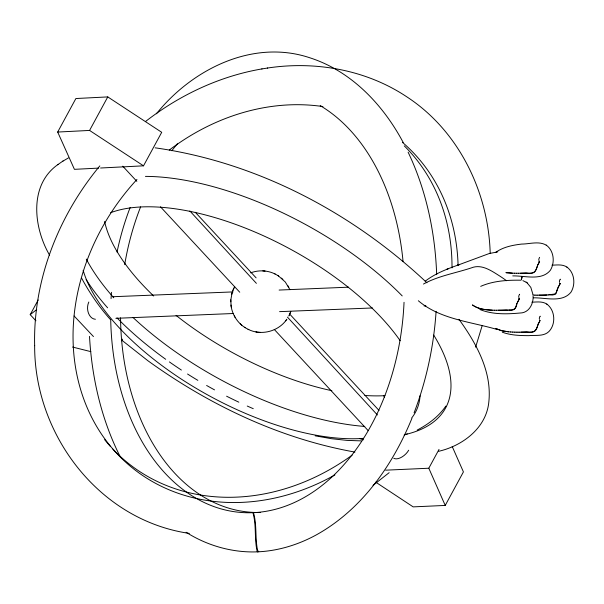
<?xml version="1.0" encoding="UTF-8"?>
<svg xmlns="http://www.w3.org/2000/svg" width="604" height="604" viewBox="0 0 604 604"><rect width="100%" height="100%" fill="white"/><g stroke="black" fill="none" stroke-linecap="round" stroke-linejoin="round"><path stroke-width="0.91" d="M231.075 305.73L230.849 299.788L232.072 292.88M230.788 301.781L230.811 301.109M230.826 300.467L230.849 299.788M436.096 311.317C433.831 345.994 426.484 380.361 414.095 412.834M231.634 294.503L232.593 291.279M482.113 325.828L475.612 347.179M232.374 291.913L233.204 289.709M290.562 312.004L290.781 311.362M232.948 290.335L233.899 288.168M290.207 312.947L289.95 313.574M290.683 311.687L289.256 315.114M411.936 418.293C392.864 465.027 362.022 509.134 317.304 534.336L316.904 534.563C298.889 544.521 278.746 550.84 258.135 551.814M258.784 551.195L258.218 551.829A0.921 0.664 87.4 0 1 257.893 551.678C254.782 539.093 257.191 525.321 253.461 512.653M258.15 551.218L257.576 551.86A0.921 0.664 87.7 0 1 257.259 551.709C254.178 539.115 256.625 525.352 252.925 512.675M233.612 288.78L234.677 286.673M289.543 314.503L288.795 316.02M516.949 303.457C516.367 309.928 512.351 310.698 505.895 310.048A341.154 181.608 -43.2 0 1 500.422 310.199L498.406 310.214M517.341 302.679L517.628 302.143A45.436 24.371 -43.8 0 1 518.617 300.316L519.312 298.444L518.806 298.346L519.508 298.716L518.594 300.294A45.436 24.183 -43.2 0 0 517.583 302.098C515.076 306.726 516.639 311.173 508.81 309.905M98.701 168.101L74.428 169.339L57.682 132.049L75.885 98.528L107.769 96.912L161.713 132.306L143.51 165.828L100.566 168.01M57.682 132.049L89.573 130.434L107.769 96.912M35.938 320.777L30.2 314.676L38.188 299.954M121.676 340.784L122.567 339.146M375.748 482.173L413.174 506.877L445.224 505.427L428.81 468.228L439.017 449.421M445.224 505.427L463.419 471.905L452.23 446.545M286.07 320.279L285.654 320.815M286.673 319.463L286.87 319.191C278.806 331.294 261.691 335.922 248.629 329.565M445.827 406.099C438.715 416.526 428.304 424.295 417.198 430.063M99.819 165.904C58.377 215.862 32.986 280.354 34.654 345.677M156.398 113.801C192.17 69.218 253.023 38.648 310.033 57.848C351.505 71.249 383.2 104.839 403.23 142.536M58.143 164.394C28.569 184.975 33.567 227.632 49.566 255.122M389.157 472.668L373 485.374M30.2 314.676L36.708 309.573M145.602 121.442C179.524 95.107 219.577 76.157 262.03 68.909M425.201 281.2C435.348 273.363 447.534 268.81 459.485 264.544L457.568 265.254L489.119 253.574L497.809 251.86M495.869 252.276C503.351 246.945 512.668 245.156 521.607 244.076C529.716 244.076 539.221 240.686 546.628 245.398M539.614 257.357C540.036 256.821 538.096 259.388 539.032 260.566M519.515 294.367C520.157 293.687 517.998 296.028 518.934 297.576M62.559 161.336L68.456 157.916M57.637 164.741L63.058 160.989M423.457 284.046C438.33 275.907 455.363 273.174 471.346 267.889C481.335 263.827 490.954 270.479 499.063 275.605A75.334 33.613 28.5 0 1 504.725 279.41L506.59 280.747M480.693 286.356C493.219 280.822 507.36 280.014 520.867 280.211M404.144 435.091L407.307 433.883M250.705 272.842C258.338 269.943 267.134 270.237 274.526 273.718M446.711 269.316L448.379 268.697M438.67 451.301C462.626 445.805 486.431 427.919 488.832 401.917C492.124 371.588 476.133 343.027 458.972 319.32M560.218 279.282C560.882 278.633 558.806 280.717 559.568 282.257M540.119 316.292C540.784 315.643 538.715 317.727 539.47 319.267M267.353 68.063C315.19 60.747 366.069 69.702 406.651 96.731C458.693 130.6 488.44 191.944 490.199 253.204M261.766 68.954L267.617 68.018M551.965 265.186C557.024 265.028 562.868 264.046 567.231 267.323M531.867 302.196C536.933 302.038 542.777 301.056 547.141 304.333M549.512 294.812C557.341 296.088 555.771 291.641 558.292 287.013A45.436 24.183 -43.2 0 1 559.296 285.201L560.21 283.623L559.508 283.261M548.145 294.888L555.808 293.899L558.322 287.051A45.436 24.371 -43.8 0 1 559.319 285.231L560.225 283.638L559.523 283.268M548.228 294.978L546.597 294.956A341.154 181.608 -43.2 0 1 541.124 295.107L539.108 295.13M507.526 310.071L505.986 310.139A341.154 182.989 -43.8 0 1 500.512 310.29L496.329 310.207M385.646 470.176L428.81 468.228M279.123 290.056L348.591 287.179M112.623 296.73L233.061 291.913M115.855 318.323L233.514 313.499M279.577 311.641L372.449 307.972M424.046 305.934L425.918 305.858M518.496 273.204L520.61 273.28A341.154 182.989 -43.8 0 0 526.084 273.129C535.031 274.171 535.552 271.815 537.719 265.133A45.436 24.371 -43.8 0 1 538.715 263.306L539.395 261.419L538.904 261.336L539.599 261.706L538.685 263.284A45.436 24.183 -43.2 0 0 537.681 265.088C535.484 271.747 534.88 274.065 525.993 273.031A341.154 181.608 -43.2 0 1 520.52 273.189M519.01 332.14L521.116 332.215A341.154 182.989 -43.8 0 0 526.59 332.064C535.537 333.098 536.065 330.75 538.232 324.061A45.436 24.371 -43.8 0 1 539.221 322.242L539.908 320.346L539.417 320.271L540.112 320.633L539.198 322.211A45.436 24.183 -43.2 0 0 538.194 324.023C535.99 330.682 535.393 333 526.507 331.966A341.154 181.608 -43.2 0 1 521.033 332.117M257.5 551.845C232.412 552.856 207.263 545.669 186.1 532.267M516.42 273.197L518.587 273.295M537.031 295.122L541.214 295.205A341.154 182.989 -43.8 0 0 546.688 295.046M516.933 332.132L519.1 332.23M514.314 273.167L516.511 273.295M534.925 295.084L537.115 295.213M494.223 310.177L496.413 310.305M514.827 332.102L517.024 332.223M514.404 273.257L506.024 272.638M532.811 295.024L535.008 295.175M494.306 310.267C486.816 309.844 478.708 309.565 472.426 304.922C478.074 309.15 485.367 309.905 492.192 310.199M512.713 332.034L514.918 332.192M361.169 440.882L347.043 440.391L331.664 438.723L315.182 435.824M512.29 273.189L506.107 272.721M510.622 331.928L512.804 332.125M510.705 332.019L502.649 330.939L495.824 328.568L500.882 330.577L508.636 331.86M262.8 270.879L263.805 270.954M264.19 270.985L265.096 271.053M258.059 332.23L258.965 332.298M259.35 332.328L260.354 332.404M155.16 147.829C256.972 162.182 352.517 212.676 426.945 282.8M512.758 275.9C524.823 275.598 541.516 281.139 550.342 270.298C555.189 262.498 553.966 250.615 546.227 245.096M533.37 297.825C545.427 297.515 562.12 303.065 570.946 292.223C575.801 284.424 574.57 272.532 566.831 267.013M255.892 331.898L256.534 332.004M256.692 332.026L257.38 332.14M354.925 452.079C279.946 438.708 209.46 405.141 147.942 360.769L121.714 340.12M496.443 329.286C470.259 321.63 439.908 319.191 418.338 300.747M189.316 533.408C99.026 520.255 34.224 434.616 34.647 345.413M72.533 347.051L90.834 351.634M363.351 439.818L359.629 438.595M522.868 280.626L526.529 282.408M502.309 332.2C510.765 335.341 519.923 335.613 528.84 335.65C535.393 334.956 543.608 336.677 548.87 331.581C556.11 324.205 555.219 310.124 546.741 304.023M479.787 309.467C493.136 314.918 508.175 314.163 522.234 312.819C529.768 311.422 533.574 303.11 533.09 296.058M274.979 273.937L278.089 275.666M245.065 327.617L248.168 329.346M274.344 273.635L275.107 273.989M248.048 329.286L248.81 329.648M278.452 275.907L285.292 282.008L289.928 289.641M230.977 305.05C231.944 314.035 237.1 322.468 244.696 327.376M277.916 275.56L278.678 276.043M244.477 327.232L245.232 327.723M89.573 130.434L143.51 165.828M527.141 282.876L530.818 287.391L532.97 294.518M526.129 282.106L527.519 283.17M281.404 278.089L281.834 278.482M282.37 278.957L282.883 279.418M240.271 323.865L240.785 324.325M241.321 324.801L241.743 325.186M74.118 315.99L93.461 336.556M195.311 212.291L256.126 277.878M289.414 313.786L379.033 410.441M122.763 166.183L136.829 181.336M160.475 206.817L239.75 292.23M274.269 329.429L368.236 430.682M189.86 210.977L256.39 283.351M287.444 317.115L377.417 414.986M110.147 319.237C99.011 306.794 89.664 292.932 81.676 278.301M287.995 285.835L288.312 286.402M288.523 286.779L288.863 287.383M234.292 315.9L234.624 316.504M234.835 316.873L235.16 317.447M119.977 456.292C101.313 419.131 91.838 377.772 89.505 336.383M408.108 152.148C426.296 190.305 435.182 232.517 436.677 274.639M383.812 395.718L384.408 397.281M231.166 306.334L231.257 306.991M404.242 145.851A210.547 177.818 -50.6 0 1 452.003 267.904M352.147 455.152A210.547 177.818 -50.6 0 1 112.873 449.112M110.426 446.462A210.547 177.818 -50.6 0 1 104.643 439.659M402.543 142.431A211.521 178.641 -50.6 0 1 458.096 265.677M334.918 474.925A211.521 178.641 -50.6 0 1 101.427 434.034A211.521 178.641 -50.6 0 1 136.942 179.456M169.309 150.034A211.521 178.641 -50.6 0 1 322.936 106.568M408.681 450.222A10.985 5.934 -42.8 0 1 393.733 458.225M95.417 319.259A10.985 7.875 87.7 0 1 88.494 313.242A10.985 7.875 87.7 0 1 88.826 302.023M260.256 512.486A210.547 145.662 -85.5 0 1 120.543 317.825M124.688 264.658A210.547 145.662 -85.5 0 1 140.604 206.893M171.815 150.743A210.547 145.662 -85.5 0 1 177.402 143.76M320.226 105.64A211.521 146.334 -85.5 0 1 403.042 261.373M404.038 302.31A211.521 146.334 -85.5 0 1 254.767 512.585A211.521 146.334 -85.5 0 1 110.713 319.425M111.06 298.64A211.521 146.334 -85.5 0 1 111.446 292.313M117.048 252.072A211.521 146.334 -85.5 0 1 130.154 207.474M364.763 426.439A210.547 93.945 28.5 0 1 132.956 317.425M113.763 297.764A210.547 93.945 28.5 0 1 86.304 259.086M433.687 335.084A211.521 94.383 28.5 0 1 405.292 434.518M253.257 408.674A211.521 94.383 28.5 0 1 247.24 406.047M238.829 402.181A211.521 94.383 28.5 0 1 226.591 396.201M214.541 389.874A211.521 94.383 28.5 0 1 206.613 385.473M197.848 380.361A211.521 94.383 28.5 0 1 187.542 374.019M181.381 370.056A211.521 94.383 28.5 0 1 169.414 361.932M165.715 359.297A211.521 94.383 28.5 0 1 117.017 317.893M107.61 307.806A211.521 94.383 28.5 0 1 86.108 279.486M145.436 176.383A211.521 94.383 28.5 0 1 402.219 295.915M384.997 395.658A188.788 84.235 28.5 0 1 364.861 395.477M331.86 390.705A188.788 84.235 28.5 0 1 176.074 315.401M153.688 295.998A188.788 84.235 28.5 0 1 104.613 221.464M420.059 395.801A187.799 83.797 28.5 0 1 411.807 417.809M363.555 438.345A187.799 83.797 28.5 0 1 194.896 387.587A187.799 83.797 28.5 0 1 83.156 270.305M110.623 212.714A187.799 83.797 28.5 0 1 400.188 340.709M522.15 276.436L521.365 279.818L522.143 276.436"/></g></svg>
